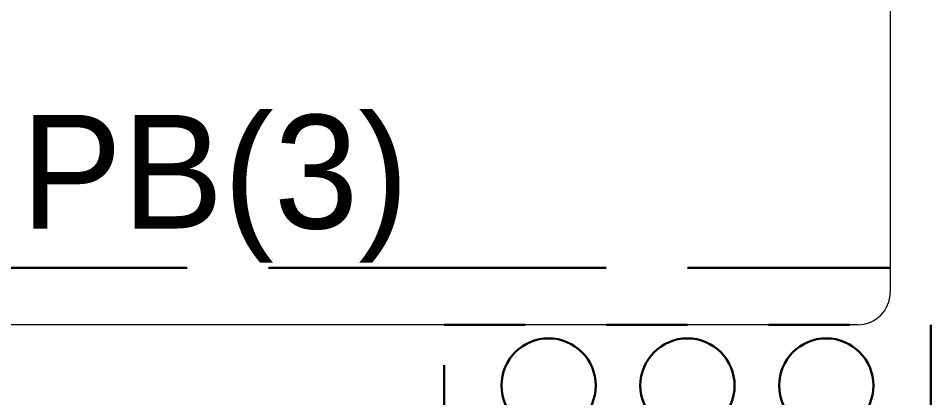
# Model space of a CAD drawing. Header units: metres. Extents: x 14 to 2416, y -346 to 476.
# Drawn here: x 142.002 to 143.127, y -69.911 to -69.443 of the extents above; entities that cross this region are included whole.
import ezdxf
from ezdxf.enums import TextEntityAlignment as Align

# ---------------------------------------------------------------- set-up
doc = ezdxf.new("R2010")
doc.units = ezdxf.units.M
for name, pattern in [('0', [0]), ('HIDDEN2', [0.1875, 0.125, -0.0625]), ('STYLE_03', [0.5, 0.416656, -0.083344])]:
    doc.linetypes.add(name, pattern=pattern)
doc.layers.get('0').update_dxf_attribs({"linetype": '0', "lineweight": 20})
for name, color, linetype, lineweight in [('A-ANNO-TEXT', 20, 'Continuous', 13), ('A-WALL', 250, 'Continuous', 20), ('baños', 251, 'Continuous', 0), ('E Registro Telef Sec', 160, 'Continuous', 35), ('E Registro Telefonico', 128, 'Continuous', 30), ('E Tuberia Emp Losa', 22, 'Continuous', 40)]:
    doc.layers.add(name, color=color, linetype=linetype, lineweight=lineweight)
doc.layers.add('MAVA Luminarias', color=1, linetype='Continuous')
doc.styles.add('CENTURY GOTHIC', font='GOTHIC.TTF')
doc.styles.add('RSA', font='trebuc.ttf', dxfattribs={"width": 0.75})
doc.styles.get("Standard").update_dxf_attribs({"font": 'arial.ttf', "height": 0.1875})

# ---------------------------------------------------------------- blocks, each defined once
blk = doc.blocks.new('PL BASE 2N NASAS 09')
at = {"layer": 'A-WALL'}
for p, q in [((168.6475, -7.8017), (168.6475, -8.9217)), ((168.6075, -8.9617), (165.3375, -8.9617))]:
    blk.add_line(p, q, dxfattribs=at)
blk.add_arc((168.6075, -8.9217), 0.04, 270, 360, dxfattribs=at)
at = {"layer": 'baños', "linetype": 'Continuous', "flags": 8}
for tag, p in [('MODELNUMBER', (167.1329, -5.6306, 0)), ('TRADENAME', (167.1329, -5.6307, 0)), ('PRODUCT', (167.1329, -5.6307, 0)), ('MATERIAL', (167.1329, -5.6307, 0)), ('MODELNUMBER', (168.3076, -5.6306, 0)), ('TRADENAME', (168.3076, -5.6307, 0)), ('PRODUCT', (168.3076, -5.6307, 0)), ('MATERIAL', (168.3076, -5.6307, 0))]:
    blk.add_attdef(tag, p, '', height=0.0000254, rotation=180.0001, dxfattribs=at)
at = {"layer": 'baños', "linetype": 'Continuous'}
for tag, p, rotation in [('MODELNUMBER', (169.2428, -19.7065), 180.0001), ('TRADENAME', (169.2428, -19.7064), 180.0001), ('MATERIAL', (169.243, -19.7063), 180.0001), ('PRODUCT', (169.243, -19.7064), 180.0001), ('MODELNUMBER', (169.9524, -19.7065), 179.9999), ('MATERIAL', (169.9524, -19.7063), 179.9999), ('TRADENAME', (169.9524, -19.7064), 179.9999), ('PRODUCT', (169.9524, -19.7064), 179.9999)]:
    blk.add_attdef(tag, p, '', height=0.0000254, rotation=rotation, dxfattribs=at)
blk = doc.blocks.new('PL MUEBLES 2N NASAS 09')
blk.add_blockref('PL BASE 2N NASAS 09', (49.9143, 62.717))
blk = doc.blocks.new('A$C595364de')
blk.add_blockref('PL MUEBLES 2N NASAS 09', (-199.5618, -36.6052))
blk = doc.blocks.new('*U561')
at = {"layer": 'E Registro Telefonico'}
h = blk.add_hatch(color=256, dxfattribs=at)
h.paths.add_polyline_path([(-0.15, -0.15), (0.15, -0.15), (0.15, 0), (-0.15, 0)])
h.paths.add_polyline_path([(0.14, -0.14), (-0.14, -0.14), (-0.14, -0.01), (0.14, -0.01)], flags=16)
for p, q in [((-0.14, -0.01), (0.14, -0.14)), ((0.14, -0.01), (-0.14, -0.14))]:
    blk.add_line(p, q, dxfattribs=at)
at = {"layer": 'E Registro Telefonico', "linetype": 'HIDDEN2', "ltscale": 0.2}
blk.add_lwpolyline([(0.15, 0), (-0.15, 0), (-0.15, 0.075), (0.15, 0.075)], close=True, dxfattribs=at)
at = {"layer": 'E Registro Telefonico', "linetype": 'Continuous'}
for points in [[(-0.15, -0.15), (0.15, -0.15), (0.15, 0), (-0.15, 0)], [(-0.14, -0.14), (0.14, -0.14), (0.14, -0.01), (-0.14, -0.01)]]:
    blk.add_lwpolyline(points, close=True, dxfattribs=at)
at = {"layer": 'E Registro Telefonico'}
for centre in [(-0.08557, 0.0375), (0, 0.0375), (0.08557, 0.0375)]:
    blk.add_circle(centre, 0.02906, dxfattribs=at)
at = {"layer": 'E Registro Telefonico', "linetype": 'Continuous', "style": 'RSA', "width": 0.986711}
blk.add_attdef('RT', text='', height=0.1, dxfattribs=at).set_placement((-0.15, -0.27919), (0.15, -0.27919), align=Align.FIT)

msp = doc.modelspace()

# ---------------------------------------------------------------- linework, layer by layer
at = {"layer": 'MAVA Luminarias', "linetype": 'STYLE_03', "lineweight": 30}
msp.add_line((139.7266, -69.751), (143.0766, -69.751), dxfattribs=at)

# ---------------------------------------------------------------- block references
at = {"layer": 'A-ANNO-TEXT'}
msp.add_blockref('A$C595364de', (124.0766, -86.9711), dxfattribs=at)
at = {"layer": 'E Registro Telefonico', "color": 1}
ref = msp.add_blockref('*U561', (142.8266, -69.971), dxfattribs=dict(at, xscale=2, yscale=2, zscale=2))
ref.add_attrib('RTEL', 'RT2', dxfattribs={"layer": 'E Registro Telef Sec', "linetype": 'Continuous', "height": 0.25, "style": 'RSA'}).set_placement((142.805, -70.7256), align=Align.MIDDLE_CENTER)

# ---------------------------------------------------------------- texts
at = {"layer": 'E Tuberia Emp Losa', "insert": (142.2439, -69.6536), "char_height": 0.14, "width": 0.58376, "attachment_point": 5, "style": 'CENTURY GOTHIC'}
msp.add_mtext('PB(3) ', dxfattribs=at)

doc.saveas('drawing.dxf')
